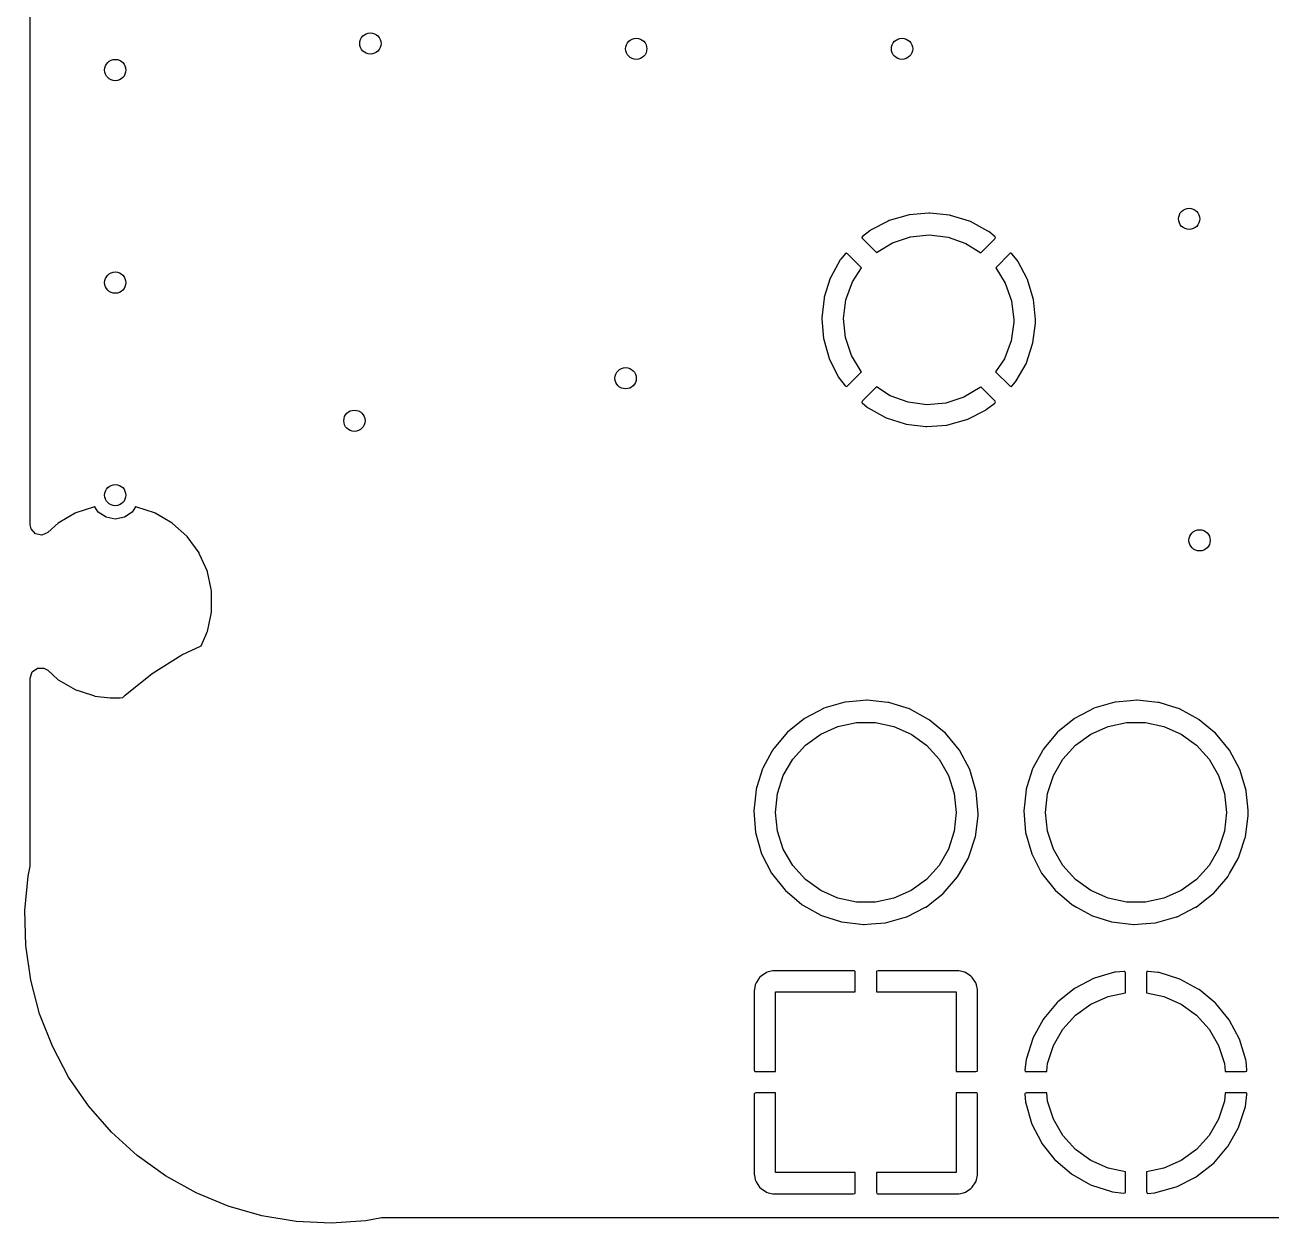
# Model space of a CAD drawing. Extents: x 100.2 to 143.8, y -109.8 to -50.2.
# Drawn here: x 100.15 to 111.87, y -109.85 to -98.57 of the extents above; entities that cross this region are included whole.
import ezdxf

# ---------------------------------------------------------------- set-up
doc = ezdxf.new("R2010")
doc.units = 0
doc.layers.add('BLACK', color=7, linetype='CONTINUOUS')

msp = doc.modelspace()

# ---------------------------------------------------------------- linework, layer by layer
at = {"layer": 'BLACK', "linetype": 'CONTINUOUS'}
for p, q in [((100.2, -103.278), (100.2, -56.7219)), ((108.269, -100.421), (108.104, -100.507)), ((108.278, -100.417), (108.269, -100.421)), ((108.457, -100.364), (108.278, -100.417)), ((108.467, -100.363), (108.457, -100.364)), ((108.652, -100.346), (108.467, -100.363)), ((108.662, -100.346), (108.652, -100.346)), ((108.847, -100.365), (108.662, -100.346)), ((108.857, -100.367), (108.847, -100.365)), ((109.035, -100.422), (108.857, -100.367)), ((109.044, -100.426), (109.035, -100.422)), ((109.208, -100.515), (109.044, -100.426)), ((108.096, -100.512), (108.029, -100.566)), ((108.104, -100.507), (108.096, -100.512)), ((108.478, -100.569), (108.656, -100.55)), ((108.656, -100.55), (108.833, -100.571)), ((109.216, -100.52), (109.208, -100.515)), ((109.275, -100.569), (109.216, -100.52)), ((108.029, -100.566), (108.022, -100.577)), ((108.022, -100.577), (108.022, -100.579)), ((108.022, -100.579), (108.025, -100.583)), ((108.025, -100.583), (108.16, -100.718)), ((108.16, -100.718), (108.309, -100.626)), ((108.309, -100.626), (108.478, -100.569)), ((108.833, -100.571), (109.001, -100.631)), ((109.001, -100.631), (109.14, -100.719)), ((109.14, -100.719), (109.272, -100.587)), ((109.272, -100.587), (109.278, -100.575)), ((109.277, -100.572), (109.275, -100.569)), ((109.278, -100.575), (109.277, -100.572)), ((107.819, -100.787), (107.729, -100.95)), ((107.824, -100.779), (107.819, -100.787)), ((107.869, -100.725), (107.824, -100.779)), ((107.872, -100.723), (107.869, -100.725)), ((107.875, -100.722), (107.872, -100.723)), ((107.887, -100.728), (107.875, -100.722)), ((108.019, -100.861), (107.887, -100.728)), ((109.417, -100.724), (109.281, -100.86)), ((109.42, -100.722), (109.417, -100.724)), ((109.423, -100.722), (109.42, -100.722)), ((109.434, -100.729), (109.423, -100.722)), ((109.484, -100.79), (109.434, -100.729)), ((107.933, -100.994), (108.019, -100.861)), ((109.281, -100.86), (109.371, -101.004)), ((109.489, -100.798), (109.484, -100.79)), ((109.577, -100.963), (109.489, -100.798)), ((107.725, -100.959), (107.669, -101.136)), ((107.729, -100.95), (107.725, -100.959)), ((107.872, -101.162), (107.933, -100.994)), ((109.371, -101.004), (109.43, -101.173)), ((109.58, -100.972), (109.577, -100.963)), ((109.634, -101.15), (109.58, -100.972)), ((107.669, -101.136), (107.667, -101.146)), ((107.667, -101.146), (107.646, -101.331)), ((107.85, -101.339), (107.872, -101.162)), ((109.43, -101.173), (109.45, -101.35)), ((109.636, -101.16), (109.634, -101.15)), ((109.655, -101.347), (109.636, -101.16)), ((107.646, -101.331), (107.646, -101.341)), ((107.646, -101.341), (107.661, -101.527)), ((107.867, -101.516), (107.85, -101.339)), ((109.45, -101.372), (109.425, -101.549)), ((109.45, -101.35), (109.45, -101.372)), ((109.654, -101.375), (109.655, -101.353)), ((109.655, -101.353), (109.655, -101.347)), ((109.63, -101.568), (109.654, -101.381)), ((109.654, -101.381), (109.654, -101.375)), ((107.661, -101.527), (107.663, -101.536)), ((107.663, -101.536), (107.714, -101.715)), ((107.924, -101.686), (107.867, -101.516)), ((109.425, -101.549), (109.362, -101.716)), ((109.569, -101.754), (109.628, -101.577)), ((109.628, -101.577), (109.63, -101.568)), ((107.714, -101.715), (107.718, -101.724)), ((107.718, -101.724), (107.803, -101.89)), ((108.016, -101.838), (107.924, -101.686)), ((109.362, -101.716), (109.28, -101.839)), ((107.883, -101.975), (108.018, -101.84)), ((108.018, -101.84), (108.016, -101.838)), ((109.28, -101.839), (109.413, -101.972)), ((109.473, -101.925), (109.566, -101.763)), ((109.566, -101.763), (109.569, -101.754)), ((107.803, -101.89), (107.808, -101.898)), ((107.808, -101.898), (107.866, -101.971)), ((109.431, -101.976), (109.468, -101.933)), ((109.468, -101.933), (109.473, -101.925)), ((107.866, -101.971), (107.877, -101.978)), ((107.877, -101.978), (107.879, -101.978)), ((107.879, -101.978), (107.883, -101.975)), ((108.161, -101.98), (108.028, -102.113)), ((108.289, -102.064), (108.161, -101.98)), ((108.456, -102.126), (108.289, -102.064)), ((109.134, -101.987), (108.98, -102.079)), ((109.14, -101.981), (109.134, -101.987)), ((109.275, -102.117), (109.14, -101.981)), ((109.413, -101.972), (109.425, -101.978)), ((109.425, -101.978), (109.429, -101.978)), ((109.429, -101.978), (109.431, -101.976)), ((108.028, -102.113), (108.022, -102.125)), ((108.022, -102.125), (108.023, -102.128)), ((108.023, -102.128), (108.024, -102.131)), ((108.024, -102.131), (108.073, -102.172)), ((108.073, -102.172), (108.081, -102.177)), ((108.081, -102.177), (108.243, -102.268)), ((108.633, -102.15), (108.456, -102.126)), ((108.811, -102.134), (108.633, -102.15)), ((108.98, -102.079), (108.811, -102.134)), ((109.192, -102.195), (109.271, -102.134)), ((109.271, -102.134), (109.278, -102.123)), ((109.278, -102.121), (109.275, -102.117)), ((109.278, -102.123), (109.278, -102.121)), ((108.243, -102.268), (108.252, -102.272)), ((108.252, -102.272), (108.43, -102.33)), ((108.829, -102.338), (109.009, -102.288)), ((109.009, -102.288), (109.018, -102.285)), ((109.018, -102.285), (109.184, -102.201)), ((109.184, -102.201), (109.192, -102.195)), ((108.43, -102.33), (108.439, -102.332)), ((108.439, -102.332), (108.624, -102.354)), ((108.624, -102.354), (108.634, -102.354)), ((108.634, -102.354), (108.82, -102.34)), ((108.82, -102.34), (108.829, -102.338)), ((100.806, -103.11), (100.708, -103.142)), ((100.808, -103.109), (100.806, -103.11)), ((100.806, -103.11), (100.806, -103.11)), ((100.841, -103.159), (100.808, -103.109)), ((101.192, -103.109), (101.159, -103.159)), ((101.194, -103.11), (101.192, -103.109)), ((101.292, -103.142), (101.194, -103.11)), ((101.194, -103.11), (101.194, -103.11)), ((100.549, -103.214), (100.464, -103.263)), ((100.625, -103.17), (100.549, -103.214)), ((100.629, -103.167), (100.625, -103.17)), ((100.625, -103.17), (100.625, -103.17)), ((100.708, -103.142), (100.629, -103.167)), ((100.914, -103.208), (100.841, -103.159)), ((101, -103.225), (100.914, -103.208)), ((101.086, -103.208), (101, -103.225)), ((101.159, -103.159), (101.086, -103.208)), ((101.371, -103.167), (101.292, -103.142)), ((101.375, -103.17), (101.371, -103.167)), ((101.451, -103.214), (101.375, -103.17)), ((101.375, -103.17), (101.375, -103.17)), ((101.536, -103.263), (101.451, -103.214)), ((100.209, -103.318), (100.2, -103.278)), ((100.25, -103.364), (100.209, -103.318)), ((100.309, -103.377), (100.25, -103.364)), ((100.365, -103.352), (100.309, -103.377)), ((100.464, -103.263), (100.365, -103.352)), ((101.54, -103.266), (101.536, -103.263)), ((101.674, -103.387), (101.54, -103.266)), ((101.677, -103.39), (101.674, -103.387)), ((101.674, -103.387), (101.674, -103.387)), ((101.789, -103.544), (101.677, -103.39)), ((101.791, -103.549), (101.789, -103.544)), ((101.852, -103.684), (101.791, -103.549)), ((101.791, -103.549), (101.791, -103.549)), ((101.867, -103.718), (101.852, -103.684)), ((101.868, -103.723), (101.867, -103.718)), ((101.903, -103.886), (101.868, -103.723)), ((101.907, -103.905), (101.903, -103.886)), ((101.907, -104.095), (101.907, -103.905)), ((101.867, -104.282), (101.899, -104.131)), ((101.899, -104.131), (101.905, -104.1)), ((101.905, -104.1), (101.907, -104.095)), ((101.905, -104.1), (101.905, -104.1)), ((101.851, -104.317), (101.865, -104.286)), ((101.865, -104.286), (101.867, -104.282)), ((101.865, -104.286), (101.865, -104.286)), ((101.627, -104.503), (101.807, -104.417)), ((101.807, -104.417), (101.851, -104.317)), ((101.349, -104.677), (101.627, -104.503)), ((100.219, -104.664), (100.268, -104.628)), ((100.268, -104.628), (100.33, -104.628)), ((100.33, -104.628), (100.365, -104.648)), ((100.365, -104.648), (100.464, -104.737)), ((100.2, -104.722), (100.219, -104.664)), ((100.2, -106.49), (100.2, -104.722)), ((100.464, -104.737), (100.469, -104.74)), ((100.469, -104.74), (100.625, -104.83)), ((101.093, -104.882), (101.349, -104.677)), ((100.625, -104.83), (100.625, -104.83)), ((100.625, -104.83), (100.629, -104.833)), ((100.629, -104.833), (100.681, -104.849)), ((100.681, -104.849), (100.806, -104.89)), ((101.071, -104.904), (101.093, -104.882)), ((100.806, -104.89), (100.806, -104.89)), ((100.806, -104.89), (100.81, -104.892)), ((100.81, -104.892), (100.952, -104.907)), ((100.952, -104.907), (101.048, -104.907)), ((101.048, -104.907), (101.071, -104.904)), ((107.665, -105.006), (107.66, -105.009)), ((107.862, -104.948), (107.665, -105.006)), ((107.867, -104.948), (107.862, -104.948)), ((108.007, -104.935), (107.867, -104.948)), ((107.867, -104.948), (107.867, -104.948)), ((108.067, -104.929), (108.007, -104.935)), ((108.072, -104.93), (108.067, -104.929)), ((108.267, -104.95), (108.072, -104.93)), ((108.072, -104.93), (108.072, -104.93)), ((108.272, -104.951), (108.267, -104.95)), ((108.267, -104.95), (108.267, -104.95)), ((108.277, -104.952), (108.272, -104.951)), ((108.406, -104.992), (108.277, -104.952)), ((108.277, -104.952), (108.277, -104.952)), ((108.469, -105.012), (108.406, -104.992)), ((110.205, -105.006), (110.2, -105.009)), ((110.402, -104.948), (110.205, -105.006)), ((110.407, -104.948), (110.402, -104.948)), ((110.547, -104.935), (110.407, -104.948)), ((110.407, -104.948), (110.407, -104.948)), ((110.607, -104.929), (110.547, -104.935)), ((110.612, -104.93), (110.607, -104.929)), ((110.807, -104.95), (110.612, -104.93)), ((110.612, -104.93), (110.612, -104.93)), ((110.812, -104.951), (110.807, -104.95)), ((110.807, -104.95), (110.807, -104.95)), ((110.817, -104.952), (110.812, -104.951)), ((110.946, -104.992), (110.817, -104.952)), ((110.817, -104.952), (110.817, -104.952)), ((111.009, -105.012), (110.946, -104.992)), ((107.478, -105.105), (107.325, -105.228)), ((107.482, -105.102), (107.478, -105.105)), ((107.614, -105.032), (107.482, -105.102)), ((107.66, -105.009), (107.614, -105.032)), ((107.66, -105.009), (107.66, -105.009)), ((108.65, -105.11), (108.469, -105.012)), ((108.654, -105.113), (108.65, -105.11)), ((108.765, -105.204), (108.654, -105.113)), ((108.654, -105.113), (108.654, -105.113)), ((110.018, -105.105), (109.865, -105.228)), ((110.022, -105.102), (110.018, -105.105)), ((110.154, -105.032), (110.022, -105.102)), ((110.2, -105.009), (110.154, -105.032)), ((110.2, -105.009), (110.2, -105.009)), ((111.19, -105.11), (111.009, -105.012)), ((111.194, -105.113), (111.19, -105.11)), ((111.305, -105.204), (111.194, -105.113)), ((111.194, -105.113), (111.194, -105.113)), ((107.318, -105.235), (107.196, -105.38)), ((107.321, -105.231), (107.318, -105.235)), ((107.318, -105.235), (107.318, -105.235)), ((107.325, -105.228), (107.321, -105.231)), ((107.325, -105.228), (107.325, -105.228)), ((107.635, -105.249), (107.797, -105.177)), ((107.797, -105.177), (107.971, -105.14)), ((107.971, -105.14), (108.149, -105.14)), ((108.149, -105.14), (108.323, -105.177)), ((108.323, -105.177), (108.485, -105.249)), ((108.809, -105.241), (108.765, -105.204)), ((108.939, -105.401), (108.809, -105.241)), ((109.858, -105.235), (109.736, -105.38)), ((109.861, -105.231), (109.858, -105.235)), ((109.858, -105.235), (109.858, -105.235)), ((109.865, -105.228), (109.861, -105.231)), ((109.865, -105.228), (109.865, -105.228)), ((110.175, -105.249), (110.337, -105.177)), ((110.337, -105.177), (110.511, -105.14)), ((110.511, -105.14), (110.689, -105.14)), ((110.689, -105.14), (110.863, -105.177)), ((110.863, -105.177), (111.025, -105.249)), ((111.349, -105.241), (111.305, -105.204)), ((111.479, -105.401), (111.349, -105.241)), ((107.372, -105.485), (107.491, -105.353)), ((107.491, -105.353), (107.635, -105.249)), ((108.485, -105.249), (108.629, -105.353)), ((108.629, -105.353), (108.748, -105.485)), ((109.912, -105.485), (110.031, -105.353)), ((110.031, -105.353), (110.175, -105.249)), ((111.025, -105.249), (111.169, -105.353)), ((111.169, -105.353), (111.288, -105.485)), ((107.18, -105.405), (107.09, -105.569)), ((107.187, -105.393), (107.18, -105.405)), ((107.189, -105.389), (107.187, -105.393)), ((107.187, -105.393), (107.187, -105.393)), ((107.196, -105.38), (107.189, -105.389)), ((109.036, -105.583), (108.939, -105.401)), ((109.72, -105.405), (109.63, -105.569)), ((109.727, -105.393), (109.72, -105.405)), ((109.729, -105.389), (109.727, -105.393)), ((109.727, -105.393), (109.727, -105.393)), ((109.736, -105.38), (109.729, -105.389)), ((111.576, -105.583), (111.479, -105.401)), ((107.088, -105.574), (107.034, -105.744)), ((107.09, -105.569), (107.088, -105.574)), ((107.088, -105.574), (107.088, -105.574)), ((107.283, -105.639), (107.372, -105.485)), ((108.748, -105.485), (108.837, -105.639)), ((109.095, -105.78), (109.036, -105.583)), ((109.628, -105.574), (109.574, -105.744)), ((109.63, -105.569), (109.628, -105.574)), ((109.628, -105.574), (109.628, -105.574)), ((109.823, -105.639), (109.912, -105.485)), ((111.288, -105.485), (111.377, -105.639)), ((111.635, -105.78), (111.576, -105.583)), ((107.229, -105.808), (107.283, -105.639)), ((108.837, -105.639), (108.891, -105.808)), ((109.769, -105.808), (109.823, -105.639)), ((111.377, -105.639), (111.431, -105.808)), ((107.027, -105.77), (107.014, -105.888)), ((107.034, -105.744), (107.027, -105.766)), ((107.027, -105.766), (107.027, -105.77)), ((107.027, -105.77), (107.027, -105.77)), ((107.21, -105.985), (107.229, -105.808)), ((108.891, -105.808), (108.91, -105.985)), ((109.096, -105.785), (109.095, -105.78)), ((109.114, -105.965), (109.096, -105.785)), ((109.096, -105.785), (109.096, -105.785)), ((109.567, -105.77), (109.554, -105.888)), ((109.574, -105.744), (109.567, -105.766)), ((109.567, -105.766), (109.567, -105.77)), ((109.567, -105.77), (109.567, -105.77)), ((109.75, -105.985), (109.769, -105.808)), ((111.431, -105.808), (111.45, -105.985)), ((111.636, -105.785), (111.635, -105.78)), ((111.654, -105.965), (111.636, -105.785)), ((111.636, -105.785), (111.636, -105.785)), ((107.014, -105.888), (107.005, -105.97)), ((109.554, -105.888), (109.545, -105.97)), ((107.005, -105.97), (107.022, -106.176)), ((107.229, -106.162), (107.21, -105.985)), ((108.91, -105.985), (108.891, -106.162)), ((109.09, -106.214), (109.115, -106.017)), ((109.114, -105.97), (109.114, -105.965)), ((109.116, -105.985), (109.114, -105.97)), ((109.115, -106.014), (109.116, -105.985)), ((109.115, -106.017), (109.115, -106.014)), ((109.545, -105.97), (109.562, -106.176)), ((109.769, -106.162), (109.75, -105.985)), ((111.45, -105.985), (111.431, -106.162)), ((111.63, -106.214), (111.655, -106.017)), ((111.656, -105.985), (111.654, -105.965)), ((111.655, -106.014), (111.656, -105.985)), ((111.655, -106.017), (111.655, -106.014)), ((107.022, -106.176), (107.079, -106.374)), ((107.283, -106.331), (107.229, -106.162)), ((108.891, -106.162), (108.837, -106.331)), ((109.562, -106.176), (109.619, -106.374)), ((109.823, -106.331), (109.769, -106.162)), ((111.431, -106.162), (111.377, -106.331)), ((109.038, -106.374), (109.088, -106.223)), ((109.088, -106.223), (109.089, -106.219)), ((109.088, -106.223), (109.088, -106.223)), ((109.089, -106.219), (109.09, -106.214)), ((111.578, -106.374), (111.628, -106.223)), ((111.628, -106.223), (111.629, -106.219)), ((111.628, -106.223), (111.628, -106.223)), ((111.629, -106.219), (111.63, -106.214)), ((107.079, -106.374), (107.173, -106.557)), ((107.372, -106.485), (107.283, -106.331)), ((108.837, -106.331), (108.748, -106.485)), ((109.024, -106.414), (109.038, -106.374)), ((109.619, -106.374), (109.713, -106.557)), ((109.912, -106.485), (109.823, -106.331)), ((111.377, -106.331), (111.288, -106.485)), ((111.564, -106.414), (111.578, -106.374)), ((100.181, -106.584), (100.2, -106.49)), ((107.491, -106.617), (107.372, -106.485)), ((108.748, -106.485), (108.629, -106.617)), ((108.941, -106.561), (109.022, -106.419)), ((109.022, -106.419), (109.024, -106.414)), ((109.022, -106.419), (109.022, -106.419)), ((110.031, -106.617), (109.912, -106.485)), ((111.288, -106.485), (111.169, -106.617)), ((111.481, -106.561), (111.562, -106.419)), ((111.562, -106.419), (111.564, -106.414)), ((111.562, -106.419), (111.562, -106.419)), ((100.151, -106.91), (100.181, -106.584)), ((107.173, -106.557), (107.301, -106.718)), ((107.635, -106.721), (107.491, -106.617)), ((108.629, -106.617), (108.485, -106.721)), ((108.788, -106.749), (108.923, -106.593)), ((108.923, -106.593), (108.941, -106.561)), ((109.713, -106.557), (109.841, -106.718)), ((110.175, -106.721), (110.031, -106.617)), ((111.169, -106.617), (111.025, -106.721)), ((111.328, -106.749), (111.463, -106.593)), ((111.463, -106.593), (111.481, -106.561)), ((107.301, -106.718), (107.304, -106.721)), ((107.304, -106.721), (107.304, -106.721)), ((107.304, -106.721), (107.385, -106.79)), ((107.797, -106.793), (107.635, -106.721)), ((108.485, -106.721), (108.323, -106.793)), ((108.68, -106.834), (108.784, -106.752)), ((108.784, -106.752), (108.788, -106.749)), ((108.784, -106.752), (108.784, -106.752)), ((109.841, -106.718), (109.844, -106.721)), ((109.844, -106.721), (109.844, -106.721)), ((109.844, -106.721), (109.925, -106.79)), ((110.337, -106.793), (110.175, -106.721)), ((111.025, -106.721), (110.863, -106.793)), ((111.22, -106.834), (111.324, -106.752)), ((111.324, -106.752), (111.328, -106.749)), ((111.324, -106.752), (111.324, -106.752)), ((107.385, -106.79), (107.458, -106.852)), ((107.458, -106.852), (107.462, -106.854)), ((107.462, -106.854), (107.462, -106.854)), ((107.462, -106.854), (107.501, -106.876)), ((107.501, -106.876), (107.637, -106.952)), ((107.971, -106.83), (107.797, -106.793)), ((108.149, -106.83), (107.971, -106.83)), ((108.323, -106.793), (108.149, -106.83)), ((108.446, -106.967), (108.621, -106.878)), ((108.621, -106.878), (108.626, -106.876)), ((108.621, -106.878), (108.621, -106.878)), ((108.626, -106.876), (108.68, -106.834)), ((109.925, -106.79), (109.998, -106.852)), ((109.998, -106.852), (110.002, -106.854)), ((110.002, -106.854), (110.002, -106.854)), ((110.002, -106.854), (110.041, -106.876)), ((110.041, -106.876), (110.177, -106.952)), ((110.511, -106.83), (110.337, -106.793)), ((110.689, -106.83), (110.511, -106.83)), ((110.863, -106.793), (110.689, -106.83)), ((110.986, -106.967), (111.161, -106.878)), ((111.161, -106.878), (111.166, -106.876)), ((111.161, -106.878), (111.161, -106.878)), ((111.166, -106.876), (111.22, -106.834)), ((100.16, -107.238), (100.151, -106.91)), ((107.637, -106.952), (107.642, -106.954)), ((107.642, -106.954), (107.829, -107.014)), ((108.243, -107.025), (108.442, -106.969)), ((108.442, -106.969), (108.446, -106.967)), ((108.446, -106.967), (108.446, -106.967)), ((110.177, -106.952), (110.182, -106.954)), ((110.182, -106.954), (110.369, -107.014)), ((110.783, -107.025), (110.982, -106.969)), ((110.982, -106.969), (110.986, -106.967)), ((110.986, -106.967), (110.986, -106.967)), ((107.829, -107.014), (107.829, -107.014)), ((107.829, -107.014), (107.833, -107.016)), ((107.833, -107.016), (108.038, -107.04)), ((108.038, -107.04), (108.043, -107.04)), ((108.043, -107.04), (108.111, -107.035)), ((108.043, -107.04), (108.043, -107.04)), ((108.111, -107.035), (108.243, -107.025)), ((110.369, -107.014), (110.369, -107.014)), ((110.369, -107.014), (110.373, -107.016)), ((110.373, -107.016), (110.578, -107.04)), ((110.578, -107.04), (110.583, -107.04)), ((110.583, -107.04), (110.651, -107.035)), ((110.583, -107.04), (110.583, -107.04)), ((110.651, -107.035), (110.783, -107.025)), ((100.206, -107.563), (100.16, -107.238)), ((100.289, -107.881), (100.206, -107.563)), ((107.06, -107.539), (107.027, -107.589)), ((107.074, -107.525), (107.06, -107.539)), ((107.124, -107.492), (107.074, -107.525)), ((107.142, -107.485), (107.124, -107.492)), ((107.186, -107.476), (107.142, -107.485)), ((107.195, -107.475), (107.186, -107.476)), ((107.952, -107.475), (107.195, -107.475)), ((107.956, -107.478), (107.952, -107.475)), ((107.958, -107.483), (107.956, -107.478)), ((107.96, -107.491), (107.958, -107.483)), ((107.96, -107.675), (107.96, -107.491)), ((108.163, -107.479), (108.16, -107.483)), ((108.16, -107.483), (108.16, -107.675)), ((108.176, -107.475), (108.163, -107.479)), ((108.925, -107.475), (108.176, -107.475)), ((108.934, -107.476), (108.925, -107.475)), ((108.978, -107.485), (108.934, -107.476)), ((108.996, -107.492), (108.978, -107.485)), ((109.046, -107.525), (108.996, -107.492)), ((109.06, -107.539), (109.046, -107.525)), ((109.093, -107.589), (109.06, -107.539)), ((110.2, -107.549), (110.027, -107.64)), ((110.209, -107.545), (110.2, -107.549)), ((110.398, -107.49), (110.209, -107.545)), ((110.407, -107.488), (110.398, -107.49)), ((110.49, -107.481), (110.407, -107.488)), ((110.494, -107.481), (110.49, -107.481)), ((110.496, -107.483), (110.494, -107.481)), ((110.498, -107.49), (110.496, -107.483)), ((110.5, -107.495), (110.498, -107.49)), ((110.5, -107.682), (110.5, -107.495)), ((110.701, -107.486), (110.7, -107.49)), ((110.7, -107.49), (110.7, -107.682)), ((110.703, -107.484), (110.701, -107.486)), ((110.716, -107.481), (110.703, -107.484)), ((110.807, -107.491), (110.716, -107.481)), ((110.817, -107.493), (110.807, -107.491)), ((111.004, -107.551), (110.817, -107.493)), ((111.013, -107.555), (111.004, -107.551)), ((111.186, -107.648), (111.013, -107.555)), ((107.011, -107.651), (107.01, -107.66)), ((107.01, -107.66), (107.01, -108.409)), ((107.02, -107.607), (107.011, -107.651)), ((107.027, -107.589), (107.02, -107.607)), ((107.21, -108.425), (107.21, -107.675)), ((107.21, -107.675), (107.96, -107.675)), ((108.16, -107.675), (108.91, -107.675)), ((108.91, -107.675), (108.91, -108.425)), ((109.1, -107.607), (109.093, -107.589)), ((109.109, -107.651), (109.1, -107.607)), ((109.11, -107.66), (109.109, -107.651)), ((109.11, -108.417), (109.11, -107.66)), ((110.018, -107.645), (109.866, -107.768)), ((110.027, -107.64), (110.018, -107.645)), ((110.337, -107.717), (110.5, -107.682)), ((110.7, -107.682), (110.863, -107.717)), ((111.194, -107.653), (111.186, -107.648)), ((111.345, -107.778), (111.194, -107.653)), ((109.859, -107.775), (109.733, -107.925)), ((109.866, -107.768), (109.859, -107.775)), ((110.031, -107.893), (110.175, -107.789)), ((110.175, -107.789), (110.337, -107.717)), ((110.863, -107.717), (111.025, -107.789)), ((111.025, -107.789), (111.169, -107.893)), ((111.352, -107.785), (111.345, -107.778)), ((111.476, -107.937), (111.352, -107.785)), ((100.409, -108.186), (100.289, -107.881)), ((109.727, -107.933), (109.633, -108.105)), ((109.733, -107.925), (109.727, -107.933)), ((109.912, -108.025), (110.031, -107.893)), ((111.169, -107.893), (111.288, -108.025)), ((109.823, -108.179), (109.912, -108.025)), ((111.288, -108.025), (111.377, -108.179)), ((111.481, -107.945), (111.476, -107.937)), ((111.573, -108.119), (111.481, -107.945)), ((109.629, -108.114), (109.569, -108.301)), ((109.633, -108.105), (109.629, -108.114)), ((111.577, -108.128), (111.573, -108.119)), ((111.634, -108.315), (111.577, -108.128)), ((100.562, -108.476), (100.409, -108.186)), ((109.769, -108.348), (109.823, -108.179)), ((111.377, -108.179), (111.431, -108.348)), ((109.567, -108.31), (109.556, -108.409)), ((109.569, -108.301), (109.567, -108.31)), ((109.761, -108.425), (109.769, -108.348)), ((111.431, -108.348), (111.439, -108.425)), ((111.635, -108.325), (111.634, -108.315)), ((111.644, -108.409), (111.635, -108.325)), ((100.748, -108.747), (100.562, -108.476)), ((107.01, -108.409), (107.014, -108.422)), ((107.014, -108.422), (107.018, -108.425)), ((107.018, -108.425), (107.21, -108.425)), ((108.91, -108.425), (109.094, -108.425)), ((109.094, -108.425), (109.107, -108.421)), ((109.107, -108.421), (109.11, -108.417)), ((109.556, -108.409), (109.559, -108.422)), ((109.559, -108.422), (109.561, -108.424)), ((109.561, -108.424), (109.565, -108.425)), ((109.565, -108.425), (109.761, -108.425)), ((111.439, -108.425), (111.63, -108.425)), ((111.63, -108.425), (111.642, -108.421)), ((111.642, -108.421), (111.644, -108.419)), ((111.644, -108.415), (111.644, -108.409)), ((111.644, -108.419), (111.644, -108.415)), ((107.013, -108.629), (107.01, -108.633)), ((107.01, -108.633), (107.01, -109.39)), ((107.026, -108.625), (107.013, -108.629)), ((107.21, -108.625), (107.026, -108.625)), ((107.21, -109.375), (107.21, -108.625)), ((109.102, -108.625), (108.91, -108.625)), ((108.91, -108.625), (108.91, -109.375)), ((109.106, -108.628), (109.102, -108.625)), ((109.108, -108.635), (109.106, -108.628)), ((109.11, -108.641), (109.108, -108.635)), ((109.556, -108.632), (109.555, -108.635)), ((109.555, -108.635), (109.562, -108.711)), ((109.558, -108.629), (109.556, -108.632)), ((109.57, -108.625), (109.558, -108.629)), ((109.761, -108.625), (109.57, -108.625)), ((109.769, -108.702), (109.761, -108.625)), ((111.439, -108.625), (111.431, -108.702)), ((111.635, -108.625), (111.439, -108.625)), ((111.64, -108.626), (111.635, -108.625)), ((111.641, -108.627), (111.64, -108.626)), ((111.643, -108.635), (111.641, -108.627)), ((111.644, -108.641), (111.643, -108.635)), ((100.964, -108.994), (100.748, -108.747)), ((109.11, -109.39), (109.11, -108.641)), ((109.562, -108.711), (109.564, -108.72)), ((109.564, -108.72), (109.618, -108.909)), ((109.823, -108.871), (109.769, -108.702)), ((111.431, -108.702), (111.377, -108.871)), ((111.627, -108.763), (111.629, -108.754)), ((111.629, -108.754), (111.644, -108.641)), ((109.912, -109.025), (109.823, -108.871)), ((111.377, -108.871), (111.288, -109.025)), ((111.565, -108.95), (111.627, -108.763)), ((109.618, -108.909), (109.621, -108.918)), ((109.621, -108.918), (109.711, -109.092)), ((111.465, -109.129), (111.561, -108.958)), ((111.561, -108.958), (111.565, -108.95)), ((101.206, -109.215), (100.964, -108.994)), ((109.711, -109.092), (109.716, -109.1)), ((109.716, -109.1), (109.838, -109.254)), ((110.031, -109.157), (109.912, -109.025)), ((111.288, -109.025), (111.169, -109.157)), ((101.473, -109.406), (101.206, -109.215)), ((110.175, -109.261), (110.031, -109.157)), ((111.169, -109.157), (111.025, -109.261)), ((111.331, -109.285), (111.459, -109.137)), ((111.459, -109.137), (111.465, -109.129)), ((109.838, -109.254), (109.845, -109.261)), ((109.845, -109.261), (109.994, -109.388)), ((110.337, -109.333), (110.175, -109.261)), ((110.5, -109.368), (110.337, -109.333)), ((110.863, -109.333), (110.7, -109.368)), ((111.025, -109.261), (110.863, -109.333)), ((111.169, -109.413), (111.324, -109.292)), ((111.324, -109.292), (111.331, -109.285)), ((101.76, -109.566), (101.473, -109.406)), ((107.01, -109.39), (107.011, -109.399)), ((107.011, -109.399), (107.02, -109.443)), ((107.02, -109.443), (107.027, -109.461)), ((107.96, -109.375), (107.21, -109.375)), ((107.96, -109.567), (107.96, -109.375)), ((108.91, -109.375), (108.16, -109.375)), ((108.16, -109.375), (108.16, -109.559)), ((109.093, -109.461), (109.1, -109.443)), ((109.1, -109.443), (109.109, -109.399)), ((109.109, -109.399), (109.11, -109.39)), ((109.994, -109.388), (110.002, -109.394)), ((110.002, -109.394), (110.173, -109.489)), ((110.5, -109.56), (110.5, -109.368)), ((110.7, -109.368), (110.7, -109.555)), ((110.986, -109.506), (111.161, -109.418)), ((111.161, -109.418), (111.169, -109.413)), ((102.063, -109.691), (101.76, -109.566)), ((107.027, -109.461), (107.06, -109.511)), ((107.06, -109.511), (107.074, -109.525)), ((107.074, -109.525), (107.124, -109.558)), ((107.124, -109.558), (107.142, -109.565)), ((107.142, -109.565), (107.186, -109.574)), ((107.186, -109.574), (107.195, -109.575)), ((107.195, -109.575), (107.944, -109.575)), ((107.944, -109.575), (107.957, -109.571)), ((107.957, -109.571), (107.96, -109.567)), ((108.16, -109.559), (108.164, -109.572)), ((108.164, -109.572), (108.168, -109.575)), ((108.168, -109.575), (108.925, -109.575)), ((108.925, -109.575), (108.934, -109.574)), ((108.934, -109.574), (108.978, -109.565)), ((108.978, -109.565), (108.996, -109.558)), ((108.996, -109.558), (109.046, -109.525)), ((109.046, -109.525), (109.06, -109.511)), ((109.06, -109.511), (109.093, -109.461)), ((110.173, -109.489), (110.182, -109.493)), ((110.182, -109.493), (110.369, -109.554)), ((110.369, -109.554), (110.378, -109.556)), ((110.378, -109.556), (110.484, -109.569)), ((110.484, -109.569), (110.498, -109.566)), ((110.498, -109.566), (110.499, -109.565)), ((110.499, -109.565), (110.5, -109.56)), ((110.7, -109.555), (110.704, -109.567)), ((110.704, -109.567), (110.707, -109.569)), ((110.707, -109.569), (110.71, -109.57)), ((110.71, -109.57), (110.778, -109.564)), ((110.778, -109.564), (110.788, -109.563)), ((110.788, -109.563), (110.977, -109.51)), ((110.977, -109.51), (110.986, -109.506)), ((102.378, -109.781), (102.063, -109.691)), ((102.702, -109.834), (102.378, -109.781)), ((103.506, -109.8), (103.357, -109.828)), ((140.492, -109.8), (103.506, -109.8)), ((103.03, -109.85), (102.702, -109.834)), ((103.357, -109.828), (103.03, -109.85))]:
    msp.add_line(p, q, dxfattribs=at)
at = {"layer": 'BLACK'}
for centre in [(103.4, -98.75), (105.9, -98.8), (108.4, -98.8), (101, -99), (111.1, -100.4), (101, -101), (105.8, -101.9), (103.25, -102.3), (101, -103), (111.198, -103.425)]:
    msp.add_circle(centre, 0.1, dxfattribs=at)

doc.saveas('drawing.dxf')
